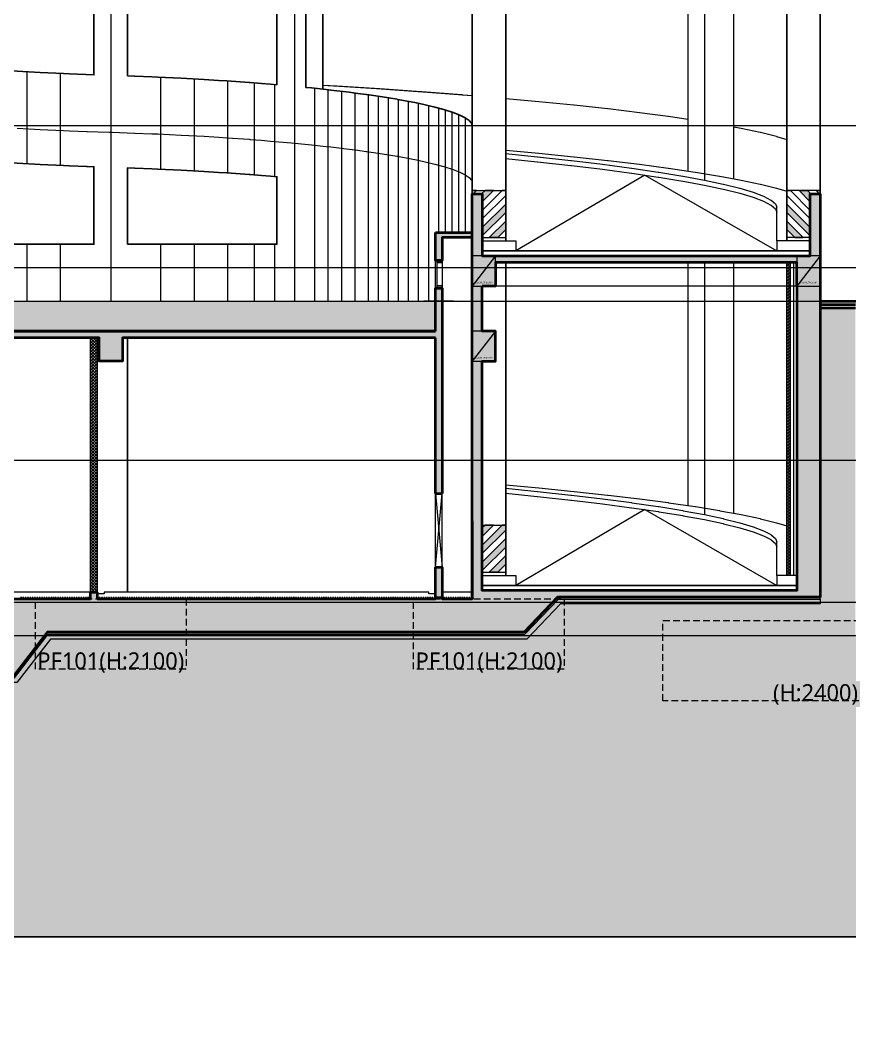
# Model space of a CAD drawing. Header units: millimetres. Extents: x 0 to 420000, y 0 to 297000.
# Drawn here: x 130004 to 154798, y 145925 to 175899 of the extents above; entities that cross this region are included whole.
import ezdxf
from ezdxf.enums import TextEntityAlignment as Align
from ezdxf.xclip import XClip

# ---------------------------------------------------------------- set-up
doc = ezdxf.new("R2010")
doc.units = ezdxf.units.MM
doc.header["$XCLIPFRAME"] = 0
for name, pattern in [('CEN', [62, 60, -1, 0, -1]), ('HID', [2, 1.1, -0.9]), ('HIDDEN', [0.375, 0.25, -0.125])]:
    doc.linetypes.add(name, pattern=pattern)
for name, color, linetype, lineweight in [('A-AXIS-LINE', 1, 'CEN', 15), ('A-CONC-LIN1', 2, 'Continuous', 40), ('A-CONC-LIN2', 7, 'Continuous', 25), ('A-DWXM-WIND', 4, 'Continuous', 25), ('A-ELEV-LIN2', 7, 'Continuous', 25), ('A-ELEV-LIN3', 8, 'Continuous', 18), ('A-GRND', 2, 'Continuous', 40), ('A-SECT-LIN3', 255, 'Continuous', 18), ('A-WAXM-BLOC', 3, 'Continuous', 25), ('A-XXXX-DRBD', 9, 'Continuous', 20), ('A-XXXX-FIN2', 6, 'Continuous', 20), ('A-XXXX-HATC', 8, 'Continuous', 18), ('A-XXXX-HID', 8, 'HIDDEN', 18), ('A-XXXX-INSL1', 15, 'Continuous', 18), ('A-XXXX-WAT1', 9, 'HID', 20)]:
    doc.layers.add(name, color=color, linetype=linetype, lineweight=lineweight)
for name, color, linetype in [('A-CLXK-SOLD', 253, 'Continuous'), ('A-CONC-SOLD', 253, 'CEN'), ('A-XXXX-SOLD', 252, 'Continuous')]:
    doc.layers.add(name, color=color, linetype=linetype)
doc.layers.add('A-XXXX-NPLT', color=144, linetype='Continuous', lineweight=15, plot=False)
doc.styles.add('맑은고딕', font='')
doc.styles.get('맑은고딕').set_extended_font_data('Malgun Gothic')

# ---------------------------------------------------------------- blocks, each defined once
blk = doc.blocks.new('A$C00587857')
at = {"layer": 'A-ELEV-LIN3'}
h = blk.add_hatch(color=256, dxfattribs=at)
h.dxf.hatch_style = 1
h.paths.add_polyline_path([(-127, 1400), (0, 1400), (0, 1273)], flags=17)
h.paths.add_polyline_path([(0, 764), (-636, 1400), (-382, 1400), (0, 1018)])
h.paths.add_polyline_path([(-1145, 1400), (-891, 1400), (0, 509), (0, 255)])
h.paths.add_polyline_path([(-1655, 1400), (-255, 0), (0, 0), (-1400, 1400)])
h.paths.add_polyline_path([(-1800, 1036), (-764, 0), (-509, 0), (-1800, 1291)])
h.paths.add_polyline_path([(-1800, 527), (-1800, 782), (-1018, 0), (-1273, 0)], flags=17)
h.paths.add_polyline_path([(-1527, 0), (-1782, 0), (-1800, 18), (-1800, 273)])
blk.add_line((-1600, 327), (-1600, 327), dxfattribs=at)
for points in [[(-1800, 1036), (-764, 0), (-509, 0), (-1800, 1291)], [(-1655, 1400), (-255, 0), (0, 0), (-1400, 1400)], [(0, 764), (-636, 1400), (-382, 1400), (0, 1018)], [(-127, 1400), (0, 1400), (0, 1273)], [(-1800, 527), (-1800, 782), (-1018, 0), (-1273, 0)], [(-1527, 0), (-1782, 0), (-1800, 18), (-1800, 273)]]:
    blk.add_lwpolyline(points, close=True, dxfattribs=at)
blk.add_lwpolyline([(-1145, 1400), (-891, 1400), (0, 509), (0, 255), (-1145, 1400)], dxfattribs=at)
blk = doc.blocks.new('RaG11')
at = {"layer": 'A-XXXX-NPLT'}
blk.add_line((350, 0), (-350, -900), dxfattribs=at)
blk.add_lwpolyline([(-350, -900), (350, -900), (350, 0), (-350, 0)], close=True, dxfattribs=at)
at = {"layer": 'A-XXXX-NPLT', "style": '맑은고딕'}
blk.add_text('RaG11_700X900', height=50, dxfattribs=at).set_placement((0, -800), align=Align.MIDDLE_CENTER)
blk = doc.blocks.new('ramp_1f')
at = {"layer": 'A-CONC-SOLD'}
h = blk.add_hatch(color=256, dxfattribs=at)
h.dxf.hatch_style = 1
h.paths.add_polyline_path([(4423566, 115514), (4424266, 115514), (4424266, 116214), (4433266, 116214), (4433266, 115514), (4433966, 115514), (4433966, 118264), (4433666, 118264), (4433666, 116414), (4423866, 116414), (4423866, 118264), (4423566, 118264)])
at = {"layer": 'A-CONC-LIN1'}
for points in [[(4433966, 115514), (4433966, 118264), (4433666, 118264), (4433666, 116414), (4423866, 116414), (4423866, 118264), (4423566, 118264), (4423566, 115514)], [(4424266, 115514), (4424266, 116214), (4433266, 116214), (4433266, 115514), (4433666, 115514)]]:
    blk.add_lwpolyline(points, dxfattribs=at)
at = {"layer": 'A-CONC-LIN2'}
blk.add_line((4423866, 116564), (4433666, 116564), dxfattribs=at)
at = {"layer": 'A-ELEV-LIN2'}
for p, q in [((4444266, 129044), (4444266, 121792)), ((4438433, 128648), (4438433, 121398)), ((4438933, 128700), (4438933, 121450)), ((4439799, 128781), (4439799, 121531)), ((4423566, 118264), (4423566, 125514)), ((4424566, 125514), (4424566, 116864)), ((4432966, 125514), (4432966, 116864)), ((4433966, 125514), (4433966, 116554)), ((4433966, 119597), (4433966, 121236))]:
    blk.add_line(p, q, dxfattribs=at)
for points in [[(4449733, 129338), (4449733, 122088), (4449272, 122051), (4448930, 122024), (4448899, 122022), (4448238, 121975), (4447990, 121959), (4447562, 121932), (4446873, 121895), (4446176, 121862), (4445999, 121855), (4445266, 121825), (4445266, 129075)], [(4444266, 121794), (4444060, 121787), (4444048, 121787), (4443533, 121766), (4443357, 121759), (4442659, 121726), (4441971, 121688), (4441542, 121661), (4441295, 121646), (4440633, 121599), (4440603, 121597), (4440261, 121570), (4439990, 121548), (4439799, 121531)], [(4438933, 121450), (4438766, 121434), (4438327, 121386), (4438192, 121372), (4437645, 121306), (4437388, 121272), (4437130, 121237), (4437118, 121236), (4436646, 121166), (4436206, 121094), (4436198, 121092), (4435786, 121017), (4435633, 120985), (4435413, 120939), (4435080, 120860), (4434814, 120787), (4434788, 120780), (4434539, 120700), (4434334, 120619), (4434174, 120537), (4434059, 120457), (4433989, 120377), (4433966, 120297)], [(4444266, 116764), (4444266, 119044), (4444060, 119037), (4444048, 119037), (4443533, 119016), (4443357, 119009), (4442659, 118976), (4441971, 118938), (4441542, 118911), (4441295, 118896), (4440633, 118849), (4440603, 118847), (4440261, 118820), (4439990, 118798), (4439799, 118781), (4439799, 116764), (4444266, 116764)]]:
    blk.add_lwpolyline(points, dxfattribs=at)
blk.add_lwpolyline([(4449733, 119340), (4449543, 119323), (4449272, 119301), (4448930, 119274), (4448899, 119272), (4448238, 119225), (4447990, 119209), (4447562, 119182), (4446873, 119145), (4446176, 119112), (4445999, 119105), (4445485, 119084), (4445473, 119083), (4445266, 119077), (4445266, 116764), (4449733, 116764)], close=True, dxfattribs=at)
at = {"layer": 'A-ELEV-LIN3'}
for p, q in [((4444766, 129060), (4444766, 115064)), ((4439266, 115064), (4439266, 128733)), ((4426157, 125514), (4426157, 118712)), ((4427023, 125514), (4427023, 118680)), ((4427523, 125514), (4427523, 118953)), ((4442266, 118955), (4442266, 121705)), ((4443266, 119005), (4443266, 121755)), ((4446266, 119116), (4446266, 121866)), ((4447266, 119166), (4447266, 121916)), ((4438666, 115064), (4438666, 121423)), ((4439866, 118787), (4439866, 121537)), ((4440466, 118836), (4440466, 121586)), ((4441266, 118894), (4441266, 121644)), ((4436466, 115064), (4436466, 121136)), ((4436766, 115064), (4436766, 121184)), ((4437066, 115064), (4437066, 121228)), ((4437466, 115064), (4437466, 121282)), ((4437866, 115064), (4437866, 121333)), ((4438266, 115064), (4438266, 121380)), ((4434966, 117114), (4434966, 120829)), ((4435266, 115064), (4435266, 120904)), ((4435566, 115064), (4435566, 120971)), ((4435866, 115064), (4435866, 121031)), ((4436166, 115064), (4436166, 121087)), ((4434166, 117114), (4434166, 120532)), ((4434366, 117114), (4434366, 120631)), ((4434566, 117114), (4434566, 120708)), ((4434766, 117114), (4434766, 120773)), ((4428805, 118830), (4424866, 116564)), ((4428805, 118830), (4432666, 116564)), ((4423566, 118364), (4424566, 118364)), ((4433966, 118364), (4432966, 118364)), ((4424866, 116864), (4424866, 117867)), ((4423866, 116964), (4424566, 116964)), ((4433666, 116964), (4432966, 116964)), ((4423866, 116864), (4424866, 116864)), ((4424866, 116864), (4424866, 116564)), ((4433666, 116864), (4432666, 116864)), ((4432666, 116864), (4432666, 116564)), ((4439866, 115064), (4439866, 116764)), ((4440466, 115064), (4440466, 116764)), ((4441266, 115064), (4441266, 116764)), ((4442266, 115064), (4442266, 116764)), ((4443266, 115064), (4443266, 116764)), ((4446266, 115064), (4446266, 116764)), ((4447266, 115064), (4447266, 116764)), ((4424266, 115514), (4433266, 115514)), ((4434366, 114931), (4434366, 114934))]:
    blk.add_line(p, q, dxfattribs=at)
for points in [[(4438433, 121520), (4438014, 121495), (4438001, 121494), (4436727, 121413), (4435488, 121326), (4435475, 121325), (4434275, 121233), (4434263, 121232), (4433966, 121207)], [(4438433, 121517), (4438114, 121499), (4438101, 121498), (4436827, 121417), (4435588, 121330), (4435575, 121329), (4434375, 121237), (4434363, 121236), (4433966, 121203)], [(4432966, 121122), (4431979, 121032), (4430926, 120927), (4430916, 120926), (4429923, 120817), (4429913, 120816), (4429903, 120815), (4428973, 120703), (4428110, 120589), (4428101, 120588), (4427523, 120503)], [(4426157, 120273), (4425927, 120231), (4425365, 120111), (4425359, 120110), (4425355, 120108), (4424875, 119989), (4424871, 119987), (4424566, 119896)], [(4432966, 119572), (4431979, 119482), (4430926, 119377), (4430916, 119376), (4429923, 119267), (4429913, 119266), (4429903, 119265), (4428973, 119153), (4428110, 119039), (4428101, 119038), (4427308, 118921), (4427300, 118920), (4427293, 118919), (4426575, 118801), (4426568, 118799), (4425927, 118681), (4425365, 118561), (4425359, 118560), (4425355, 118558), (4424875, 118439), (4424871, 118437), (4424566, 118346)], [(4432966, 119471), (4432026, 119377), (4432016, 119376), (4431023, 119267), (4431013, 119266), (4431003, 119265), (4430073, 119153), (4429210, 119039), (4429201, 119038), (4428408, 118921), (4428400, 118920), (4428393, 118919), (4427675, 118801), (4427668, 118799), (4427027, 118681), (4426465, 118561), (4426459, 118560), (4426455, 118558), (4425975, 118439), (4425971, 118437), (4425576, 118319), (4425573, 118317), (4425264, 118199), (4425042, 118083), (4425040, 118081), (4425039, 118080), (4424905, 117966), (4424866, 117867)], [(4432966, 119321), (4432026, 119227), (4432016, 119226), (4431023, 119117), (4431013, 119116), (4431003, 119115), (4430073, 119003), (4429210, 118889), (4429201, 118888), (4428408, 118771), (4428400, 118770), (4428393, 118769), (4427675, 118651), (4427668, 118649), (4427027, 118531), (4426465, 118411), (4426459, 118410), (4426455, 118408), (4425975, 118289), (4425971, 118287), (4425576, 118169), (4425573, 118167), (4425264, 118049), (4425042, 117933), (4425040, 117931), (4425039, 117930), (4424905, 117816), (4424866, 117717)]]:
    blk.add_lwpolyline(points, dxfattribs=at)
at = {"layer": 'A-XXXX-NPLT'}
blk.add_lwpolyline([(4447562, 120232), (4446873, 120195), (4446176, 120162), (4445999, 120155), (4445485, 120134), (4445473, 120133), (4444814, 120112), (4444718, 120109), (4444060, 120087), (4444048, 120087), (4443533, 120066), (4443357, 120059), (4442659, 120026), (4441971, 119988), (4441542, 119961), (4441295, 119946), (4440633, 119899), (4440603, 119897), (4440261, 119870), (4439990, 119848), (4439366, 119793), (4438766, 119734), (4438327, 119686), (4438192, 119672), (4437645, 119606), (4437388, 119572), (4437130, 119537), (4437118, 119536), (4436646, 119466), (4436206, 119394), (4436198, 119392), (4435786, 119317), (4435633, 119285), (4435413, 119239), (4435080, 119160), (4434814, 119087), (4434788, 119080), (4434539, 119000), (4434334, 118919), (4434174, 118837), (4434059, 118757), (4433989, 118677), (4433966, 118597)], dxfattribs=at)
ref = blk.add_blockref('A$C00587857', (4423566, 116964), dxfattribs=dict(xscale=-1))
XClip(ref).set_block_clipping_path([(-0.0000000002, 1400.0000000001), (-1000.0000000003, 1400), (-1000.0000000033, -99.9999999972), (-300.0000000001, -99.9999999972), (-300.0000000019, 1300.0000000028), (-0.0000000002, 1300.0000000028)])
ref = blk.add_blockref('A$C00587857', (4433966, 116964))
XClip(ref).set_block_clipping_path([(-0.0000000002, 1400.0000000001), (-1000.0000000003, 1400), (-1000.0000000033, -99.9999999972), (-300.0000000001, -99.9999999972), (-299.9999999967, 1300.0000000028), (-0.0000000002, 1300.0000000028)])
at = {"xscale": -1}
for p in [(4423916, 116414), (4433616, 116414)]:
    blk.add_blockref('RaG11', p, dxfattribs=at)
blk = doc.blocks.new('axis(220316)')
at = {"layer": 'A-AXIS-LINE', "ltscale": 1000}
for p, q in [((4631788.1, -426868.7), (4955413.1, -426868.7)), ((4631788.1, -431118.7), (4955413.1, -431118.7)), ((4631788.1, -432118.7), (4955413.1, -432118.7)), ((4631788.1, -436868.7), (4955413.1, -436868.7)), ((4631788.1, -441118.7), (4955413.1, -441118.7)), ((4631788.1, -442118.7), (4955413.1, -442118.7))]:
    blk.add_line(p, q, dxfattribs=at)
blk = doc.blocks.new('ramp지하(210907)')
at = {"layer": 'A-CLXK-SOLD'}
h = blk.add_hatch(color=256, dxfattribs=at)
h.dxf.hatch_style = 1
h.paths.add_polyline_path([(4433966, 126964), (4433966, 127114), (4435066, 127114), (4435066, 126279), (4434866, 126279), (4434866, 126964)])
h = blk.add_hatch(color=256, dxfattribs=at)
h.dxf.hatch_style = 1
h.paths.add_polyline_path([(4435066, 125449), (4434866, 125449), (4434866, 119314), (4435066, 119314), (4435066, 123964), (4444416, 123964), (4444416, 123264), (4445116, 123264), (4445116, 123964), (4455566, 123964), (4455566, 122514), (4456266, 122514), (4456266, 123214), (4465266, 123214), (4465266, 122514), (4465816, 122514), (4465816, 114864), (4465566, 114864), (4465566, 115064), (4465366, 115064), (4465366, 114864), (4448666, 114864), (4448666, 115964), (4448766, 115964), (4448766, 116364), (4448566, 116364), (4448566, 116164), (4445366, 116164), (4445366, 116364), (4445166, 116364), (4445166, 116164), (4435066, 116164), (4435066, 117114), (4434866, 117114), (4434866, 116164), (4433966, 116164), (4433966, 125514), (4433666, 125514), (4433666, 124164), (4433266, 124164), (4433266, 123264), (4433666, 123264), (4433666, 116414), (4424266, 116414), (4424266, 125514), (4423566, 125514), (4423566, 116214), (4431416, 116214), (4432416, 115164), (4446666, 115164), (4447666, 113864), (4466516, 113864), (4466516, 124764), (4465966, 124764), (4465966, 126764), (4465666, 126764), (4465666, 123414), (4456266, 123414), (4456266, 124164), (4455866, 124164), (4455866, 126764), (4455566, 126764), (4455566, 124164), (4435066, 124164)])
at = {"layer": 'A-XXXX-HATC'}
h = blk.add_hatch(dxfattribs=at)
h.set_pattern_fill('ANSI37', color=256, scale=20)
h.set_pattern_definition([(45, (843.556, 1230.29), (-44.9012806, 44.9012806), []), (135, (843.556, 1230.29), (-44.9012806, -44.9012806), [])])
h.paths.add_polyline_path([(4424466, 126214), (4424566, 126214), (4424566, 116864), (4424466, 116864)])
h = blk.add_hatch(dxfattribs=at)
h.set_pattern_fill('사질토', color=256, scale=700)
h.set_pattern_definition([(60, (0, 0), (-55.9999996, 96.994845), [56, -56]), (120, (0, 0), (-111.9999996, 2e-07), [56, -56])])
h.paths.add_polyline_path([(4435086, 124198), (4435100, 124184), (4455532, 124184), (4455546, 124198), (4455546, 125064), (4435086, 125064)])
h = blk.add_hatch(dxfattribs=at)
h.set_pattern_fill('ANSI37', color=256, scale=20, style=0)
h.paths.add_polyline_path([(4445366, 116364), (4445166, 116364), (4445166, 123964), (4445366, 123964)])
h.paths.add_polyline_path([(4448566, 123964), (4448766, 123964), (4448766, 116364), (4448566, 116364)])
at = {"layer": 'A-CONC-LIN1'}
for p, q in [((4435066, 127114), (4433966, 127114)), ((4435066, 119314), (4434866, 119314)), ((4433966, 118499), (4433966, 116164)), ((4435066, 117114), (4434866, 117114))]:
    blk.add_line(p, q, dxfattribs=at)
for points in [[(4433966, 126964), (4434866, 126964), (4434866, 126279), (4435066, 126279), (4435066, 127114)], [(4423566, 125514), (4423566, 116214), (4431416, 116214), (4432416, 115164), (4446666, 115164), (4447666, 113864), (4466516, 113864), (4466516, 124764), (4465966, 124764), (4465966, 126764), (4465666, 126764), (4465666, 123414), (4456266, 123414), (4456266, 124164), (4455866, 124164), (4455866, 126764), (4455566, 126764), (4455566, 124164), (4435066, 124164)], [(4424266, 125514), (4424266, 116414), (4433666, 116414), (4433666, 123264), (4433266, 123264), (4433266, 124164), (4433666, 124164), (4433666, 125514)], [(4434866, 117114), (4434866, 116164), (4433966, 116164), (4433966, 125514)], [(4435066, 124164), (4435066, 125449), (4434866, 125449), (4434866, 119314)], [(4435066, 123964), (4444416, 123964), (4444416, 123264), (4445116, 123264), (4445116, 123964), (4455566, 123964), (4455566, 122514), (4456266, 122514), (4456266, 123214), (4465266, 123214), (4465266, 122514), (4465816, 122514), (4465816, 114864), (4465566, 114864), (4465566, 115064), (4465366, 115064), (4465366, 114864), (4448666, 114864), (4448666, 115964), (4448766, 115964), (4448766, 116364), (4448566, 116364), (4448566, 116164), (4445366, 116164)], [(4435066, 119314), (4435066, 123964)], [(4445166, 116164), (4435066, 116164), (4435066, 117114)], [(4445366, 116164), (4445366, 116364), (4445166, 116364), (4445166, 116164)]]:
    blk.add_lwpolyline(points, dxfattribs=at)
at = {"layer": 'A-CONC-LIN2'}
for p, q in [((4435086, 125164), (4435066, 125164)), ((4424266, 116564), (4433666, 116564))]:
    blk.add_line(p, q, dxfattribs=at)
blk.add_lwpolyline([(4455566, 126764), (4455546, 126764), (4455546, 124198), (4455532, 124184), (4435100, 124184), (4435086, 124198), (4435086, 125164)], dxfattribs=at)
at = {"layer": 'A-DWXM-WIND'}
for p, q in [((4434866, 125524), (4434866, 125464)), ((4434866, 125524), (4435016, 125524)), ((4434866, 125464), (4435016, 125464)), ((4435016, 125524), (4435016, 125464))]:
    blk.add_line(p, q, dxfattribs=at)
blk.add_lwpolyline([(4435016, 126214), (4435016, 126264), (4434866, 126264), (4434866, 126214)], close=True, dxfattribs=at)
at = {"layer": 'A-ELEV-LIN2'}
for p, q in [((4432966, 126214), (4432966, 116864)), ((4444266, 123964), (4444266, 116364))]:
    blk.add_line(p, q, dxfattribs=at)
at = {"layer": 'A-ELEV-LIN3'}
for p, q in [((4426157, 126214), (4426157, 118712)), ((4427023, 126214), (4427023, 118680)), ((4427523, 126214), (4427523, 118953)), ((4434866, 126214), (4434866, 125524)), ((4435016, 125524), (4435016, 126214)), ((4435066, 125449), (4435066, 126279)), ((4434866, 117114), (4434866, 119314)), ((4435066, 117114), (4434866, 119314)), ((4435066, 119314), (4434866, 117114)), ((4435066, 117114), (4435066, 119314)), ((4428805, 118830), (4424866, 116564)), ((4428805, 118830), (4432666, 116564)), ((4433666, 118364), (4432966, 118364)), ((4424866, 116864), (4424866, 117867)), ((4433666, 116964), (4432966, 116964)), ((4424266, 116864), (4424866, 116864)), ((4424866, 116864), (4424866, 116564)), ((4433666, 116864), (4432666, 116864)), ((4432666, 116864), (4432666, 116564))]:
    blk.add_line(p, q, dxfattribs=at)
for points in [[(4432966, 119572), (4431979, 119482), (4430926, 119377), (4430916, 119376), (4429923, 119267), (4429913, 119266), (4429903, 119265), (4428973, 119153), (4428110, 119039), (4428101, 119038), (4427308, 118921), (4427300, 118920), (4427293, 118919), (4426575, 118801), (4426568, 118799), (4425927, 118681), (4425365, 118561), (4425359, 118560), (4425355, 118558), (4424875, 118439), (4424871, 118437), (4424566, 118346)], [(4432966, 119471), (4432026, 119377), (4432016, 119376), (4431023, 119267), (4431013, 119266), (4431003, 119265), (4430073, 119153), (4429210, 119039), (4429201, 119038), (4428408, 118921), (4428400, 118920), (4428393, 118919), (4427675, 118801), (4427668, 118799), (4427027, 118681), (4426465, 118561), (4426459, 118560), (4426455, 118558), (4425975, 118439), (4425971, 118437), (4425576, 118319), (4425573, 118317), (4425264, 118199), (4425042, 118083), (4425040, 118081), (4425039, 118080), (4424905, 117966), (4424866, 117867)], [(4432966, 119321), (4432026, 119227), (4432016, 119226), (4431023, 119117), (4431013, 119116), (4431003, 119115), (4430073, 119003), (4429210, 118889), (4429201, 118888), (4428408, 118771), (4428400, 118770), (4428393, 118769), (4427675, 118651), (4427668, 118649), (4427027, 118531), (4426465, 118411), (4426459, 118410), (4426455, 118408), (4425975, 118289), (4425971, 118287), (4425576, 118169), (4425573, 118167), (4425264, 118049), (4425042, 117933), (4425040, 117931), (4425039, 117930), (4424905, 117816), (4424866, 117717)]]:
    blk.add_lwpolyline(points, dxfattribs=at)
at = {"layer": 'A-WAXM-BLOC'}
for p, q in [((4424466, 126214), (4424466, 116864)), ((4424566, 126214), (4424566, 116864)), ((4445166, 123964), (4445166, 116364)), ((4445366, 123964), (4445366, 116364))]:
    blk.add_line(p, q, dxfattribs=at)
at = {"layer": 'A-XXXX-DRBD'}
for points in [[(4433976, 116209), (4433996, 116209), (4434005, 116164), (4434025, 116164), (4434034, 116209), (4434065, 116209), (4434074, 116164), (4434094, 116164), (4434103, 116209), (4434134, 116209), (4434143, 116164), (4434163, 116164), (4434172, 116209), (4434203, 116209), (4434212, 116164), (4434232, 116164), (4434241, 116209), (4434272, 116209), (4434281, 116164), (4434301, 116164), (4434310, 116209), (4434341, 116209), (4434350, 116164), (4434370, 116164), (4434379, 116209), (4434410, 116209), (4434419, 116164), (4434439, 116164), (4434448, 116209), (4434479, 116209), (4434488, 116164), (4434508, 116164), (4434517, 116209), (4434548, 116209), (4434557, 116164), (4434577, 116164), (4434586, 116209), (4434617, 116209), (4434626, 116164), (4434646, 116164), (4434655, 116209), (4434686, 116209), (4434695, 116164), (4434715, 116164), (4434724, 116209), (4434755, 116209), (4434764, 116164), (4434784, 116164), (4434793, 116209), (4434824, 116209), (4434833, 116164), (4434853, 116164), (4434862, 116209), (4434866, 116209)], [(4435066, 116193), (4435069, 116209), (4435100, 116209), (4435109, 116164), (4435130, 116164), (4435138, 116209), (4435169, 116209), (4435178, 116164), (4435199, 116164), (4435207, 116209), (4435238, 116209), (4435247, 116164), (4435268, 116164), (4435276, 116209), (4435307, 116209), (4435316, 116164), (4435337, 116164), (4435345, 116209), (4435376, 116209), (4435385, 116164), (4435406, 116164), (4435414, 116209), (4435446, 116209), (4435454, 116164), (4435475, 116164), (4435483, 116209), (4435515, 116209), (4435523, 116164), (4435544, 116164), (4435553, 116209), (4435584, 116209), (4435592, 116164), (4435613, 116164), (4435622, 116209), (4435653, 116209), (4435661, 116164), (4435682, 116164), (4435691, 116209), (4435722, 116209), (4435730, 116164), (4435751, 116164), (4435760, 116209), (4435791, 116209), (4435799, 116164), (4435820, 116164), (4435829, 116209), (4435860, 116209), (4435868, 116164), (4435889, 116164), (4435898, 116209), (4435929, 116209), (4435937, 116164), (4435958, 116164), (4435967, 116209), (4435998, 116209), (4436007, 116164), (4436027, 116164), (4436036, 116209), (4436067, 116209), (4436076, 116164), (4436096, 116164), (4436105, 116209), (4436136, 116209), (4436145, 116164), (4436165, 116164), (4436174, 116209), (4436205, 116209), (4436214, 116164), (4436234, 116164), (4436243, 116209), (4436274, 116209), (4436283, 116164), (4436303, 116164), (4436312, 116209), (4436343, 116209), (4436352, 116164), (4436372, 116164), (4436381, 116209), (4436412, 116209), (4436421, 116164), (4436441, 116164), (4436450, 116209), (4436481, 116209), (4436490, 116164), (4436510, 116164), (4436519, 116209), (4436550, 116209), (4436559, 116164), (4436579, 116164), (4436588, 116209), (4436619, 116209), (4436628, 116164), (4436648, 116164), (4436657, 116209), (4436688, 116209), (4436697, 116164), (4436717, 116164), (4436726, 116209), (4436757, 116209), (4436766, 116164), (4436786, 116164), (4436795, 116209), (4436826, 116209), (4436835, 116164), (4436855, 116164), (4436864, 116209), (4436895, 116209), (4436904, 116164), (4436924, 116164), (4436933, 116209), (4436964, 116209), (4436973, 116164), (4436993, 116164), (4437002, 116209), (4437033, 116209), (4437042, 116164), (4437063, 116164), (4437071, 116209), (4437102, 116209), (4437111, 116164), (4437132, 116164), (4437140, 116209), (4437171, 116209), (4437180, 116164), (4437201, 116164), (4437209, 116209), (4437240, 116209), (4437249, 116164), (4437270, 116164), (4437278, 116209), (4437309, 116209), (4437318, 116164), (4437339, 116164), (4437347, 116209), (4437378, 116209), (4437387, 116164), (4437408, 116164), (4437416, 116209), (4437447, 116209), (4437456, 116164), (4437477, 116164), (4437485, 116209), (4437517, 116209), (4437525, 116164), (4437546, 116164), (4437554, 116209), (4437586, 116209), (4437594, 116164), (4437615, 116164), (4437624, 116209), (4437655, 116209), (4437663, 116164), (4437684, 116164), (4437693, 116209), (4437724, 116209), (4437732, 116164), (4437753, 116164), (4437762, 116209), (4437793, 116209), (4437801, 116164), (4437822, 116164), (4437831, 116209), (4437862, 116209), (4437870, 116164), (4437891, 116164), (4437900, 116209), (4437931, 116209), (4437939, 116164), (4437960, 116164), (4437969, 116209), (4438000, 116209), (4438008, 116164), (4438029, 116164), (4438038, 116209), (4438069, 116209), (4438078, 116164), (4438098, 116164), (4438107, 116209), (4438138, 116209), (4438147, 116164), (4438167, 116164), (4438176, 116209), (4438207, 116209), (4438216, 116164), (4438236, 116164), (4438245, 116209), (4438276, 116209), (4438285, 116164), (4438305, 116164), (4438314, 116209), (4438345, 116209), (4438354, 116164), (4438374, 116164), (4438383, 116209), (4438414, 116209), (4438423, 116164), (4438443, 116164), (4438452, 116209), (4438483, 116209), (4438492, 116164), (4438512, 116164), (4438521, 116209), (4438552, 116209), (4438561, 116164), (4438581, 116164), (4438590, 116209), (4438621, 116209), (4438630, 116164), (4438650, 116164), (4438659, 116209), (4438690, 116209), (4438699, 116164), (4438719, 116164), (4438728, 116209), (4438759, 116209), (4438768, 116164), (4438788, 116164), (4438797, 116209), (4438828, 116209), (4438837, 116164), (4438857, 116164), (4438866, 116209), (4438897, 116209), (4438906, 116164), (4438926, 116164), (4438935, 116209), (4438966, 116209), (4438975, 116164), (4438995, 116164), (4439004, 116209), (4439035, 116209), (4439044, 116164), (4439064, 116164), (4439073, 116209), (4439104, 116209), (4439113, 116164), (4439134, 116164), (4439142, 116209), (4439173, 116209), (4439182, 116164), (4439203, 116164), (4439211, 116209), (4439242, 116209), (4439251, 116164), (4439272, 116164), (4439280, 116209), (4439311, 116209), (4439320, 116164), (4439341, 116164), (4439349, 116209), (4439380, 116209), (4439389, 116164), (4439410, 116164), (4439418, 116209), (4439449, 116209), (4439458, 116164), (4439479, 116164), (4439487, 116209), (4439518, 116209), (4439527, 116164), (4439548, 116164), (4439556, 116209), (4439588, 116209), (4439596, 116164), (4439617, 116164), (4439625, 116209), (4439657, 116209), (4439665, 116164), (4439686, 116164), (4439695, 116209), (4439726, 116209), (4439734, 116164), (4439755, 116164), (4439764, 116209), (4439795, 116209), (4439803, 116164), (4439824, 116164), (4439833, 116209), (4439864, 116209), (4439872, 116164), (4439893, 116164), (4439902, 116209), (4439933, 116209), (4439941, 116164), (4439962, 116164), (4439971, 116209), (4440002, 116209), (4440010, 116164), (4440031, 116164), (4440040, 116209), (4440071, 116209), (4440079, 116164), (4440100, 116164), (4440109, 116209), (4440140, 116209), (4440149, 116164), (4440169, 116164), (4440178, 116209), (4440209, 116209), (4440218, 116164), (4440238, 116164), (4440247, 116209), (4440278, 116209), (4440287, 116164), (4440307, 116164), (4440316, 116209), (4440347, 116209), (4440356, 116164), (4440376, 116164), (4440385, 116209), (4440416, 116209), (4440425, 116164), (4440445, 116164), (4440454, 116209), (4440485, 116209), (4440494, 116164), (4440514, 116164), (4440523, 116209), (4440554, 116209), (4440563, 116164), (4440583, 116164), (4440592, 116209), (4440623, 116209), (4440632, 116164), (4440652, 116164), (4440661, 116209), (4440692, 116209), (4440701, 116164), (4440721, 116164), (4440730, 116209), (4440761, 116209), (4440770, 116164), (4440790, 116164), (4440799, 116209), (4440830, 116209), (4440839, 116164), (4440859, 116164), (4440868, 116209), (4440899, 116209), (4440908, 116164), (4440928, 116164), (4440937, 116209), (4440968, 116209), (4440977, 116164), (4440997, 116164), (4441006, 116209), (4441037, 116209), (4441046, 116164), (4441066, 116164), (4441075, 116209), (4441106, 116209), (4441115, 116164), (4441135, 116164), (4441144, 116209), (4441175, 116209), (4441184, 116164), (4441205, 116164), (4441213, 116209), (4441244, 116209), (4441253, 116164), (4441274, 116164), (4441282, 116209), (4441313, 116209), (4441322, 116164), (4441343, 116164), (4441351, 116209), (4441382, 116209), (4441391, 116164), (4441412, 116164), (4441420, 116209), (4441451, 116209), (4441460, 116164), (4441481, 116164), (4441489, 116209), (4441520, 116209), (4441529, 116164), (4441550, 116164), (4441558, 116209), (4441589, 116209), (4441598, 116164), (4441619, 116164), (4441627, 116209), (4441659, 116209), (4441667, 116164), (4441688, 116164), (4441696, 116209), (4441728, 116209), (4441736, 116164), (4441757, 116164), (4441766, 116209), (4441797, 116209), (4441805, 116164), (4441826, 116164), (4441835, 116209), (4441866, 116209), (4441874, 116164), (4441895, 116164), (4441904, 116209), (4441935, 116209), (4441943, 116164), (4441964, 116164), (4441973, 116209), (4442004, 116209), (4442012, 116164), (4442033, 116164), (4442042, 116209), (4442073, 116209), (4442081, 116164), (4442102, 116164), (4442111, 116209), (4442142, 116209), (4442150, 116164), (4442171, 116164), (4442180, 116209), (4442211, 116209), (4442220, 116164), (4442240, 116164), (4442249, 116209), (4442280, 116209), (4442289, 116164), (4442309, 116164), (4442318, 116209), (4442349, 116209), (4442358, 116164), (4442378, 116164), (4442387, 116209), (4442418, 116209), (4442427, 116164), (4442447, 116164), (4442456, 116209), (4442487, 116209), (4442496, 116164), (4442516, 116164), (4442525, 116209), (4442556, 116209), (4442565, 116164), (4442585, 116164), (4442594, 116209), (4442625, 116209), (4442634, 116164), (4442654, 116164), (4442663, 116209), (4442694, 116209), (4442703, 116164), (4442723, 116164), (4442732, 116209), (4442763, 116209), (4442772, 116164), (4442792, 116164), (4442801, 116209), (4442832, 116209), (4442841, 116164), (4442861, 116164), (4442870, 116209), (4442901, 116209), (4442910, 116164), (4442930, 116164), (4442939, 116209), (4442970, 116209), (4442979, 116164), (4442999, 116164), (4443008, 116209), (4443039, 116209), (4443048, 116164), (4443068, 116164), (4443077, 116209), (4443108, 116209), (4443117, 116164), (4443137, 116164), (4443146, 116209), (4443177, 116209), (4443186, 116164), (4443206, 116164), (4443215, 116209), (4443246, 116209), (4443255, 116164), (4443276, 116164), (4443284, 116209), (4443315, 116209), (4443324, 116164), (4443345, 116164), (4443353, 116209), (4443384, 116209), (4443393, 116164), (4443414, 116164), (4443422, 116209), (4443453, 116209), (4443462, 116164), (4443483, 116164), (4443491, 116209), (4443522, 116209), (4443531, 116164), (4443552, 116164), (4443560, 116209), (4443591, 116209), (4443600, 116164), (4443621, 116164), (4443629, 116209), (4443660, 116209), (4443669, 116164), (4443690, 116164), (4443698, 116209), (4443730, 116209), (4443738, 116164), (4443759, 116164), (4443768, 116209), (4443799, 116209), (4443807, 116164), (4443828, 116164), (4443837, 116209), (4443868, 116209), (4443876, 116164), (4443897, 116164), (4443906, 116209), (4443937, 116209), (4443945, 116164), (4443966, 116164), (4443975, 116209), (4444006, 116209), (4444014, 116164), (4444035, 116164), (4444044, 116209), (4444075, 116209), (4444083, 116164), (4444104, 116164), (4444113, 116209), (4444144, 116209), (4444152, 116164), (4444173, 116164), (4444182, 116209), (4444213, 116209), (4444222, 116164), (4444242, 116164), (4444251, 116209), (4444282, 116209), (4444291, 116164), (4444311, 116164), (4444320, 116209), (4444351, 116209), (4444360, 116164), (4444380, 116164), (4444389, 116209), (4444420, 116209), (4444429, 116164), (4444449, 116164), (4444458, 116209), (4444489, 116209), (4444498, 116164), (4444518, 116164), (4444527, 116209), (4444558, 116209), (4444567, 116164), (4444587, 116164), (4444596, 116209), (4444627, 116209), (4444636, 116164), (4444656, 116164), (4444665, 116209), (4444696, 116209), (4444705, 116164), (4444725, 116164), (4444734, 116209), (4444765, 116209), (4444774, 116164), (4444794, 116164), (4444803, 116209), (4444834, 116209), (4444843, 116164), (4444863, 116164), (4444872, 116209), (4444903, 116209), (4444912, 116164), (4444932, 116164), (4444941, 116209), (4444972, 116209), (4444981, 116164), (4445001, 116164), (4445010, 116209), (4445041, 116209), (4445050, 116164), (4445070, 116164), (4445079, 116209), (4445110, 116209), (4445119, 116164), (4445139, 116164), (4445148, 116209), (4445166, 116209)], [(4445366, 116209), (4445386, 116209), (4445395, 116164), (4445416, 116164), (4445424, 116209), (4445455, 116209), (4445464, 116164), (4445485, 116164), (4445493, 116209), (4445524, 116209), (4445533, 116164), (4445554, 116164), (4445562, 116209), (4445593, 116209), (4445602, 116164), (4445623, 116164), (4445631, 116209), (4445662, 116209), (4445671, 116164), (4445692, 116164), (4445700, 116209), (4445731, 116209), (4445740, 116164), (4445761, 116164), (4445769, 116209), (4445801, 116209), (4445809, 116164), (4445830, 116164), (4445839, 116209), (4445870, 116209), (4445878, 116164), (4445899, 116164), (4445908, 116209), (4445939, 116209), (4445947, 116164), (4445968, 116164), (4445977, 116209), (4446008, 116209), (4446016, 116164), (4446037, 116164), (4446046, 116209), (4446077, 116209), (4446085, 116164), (4446106, 116164), (4446115, 116209), (4446146, 116209), (4446154, 116164), (4446175, 116164), (4446184, 116209), (4446215, 116209), (4446223, 116164), (4446244, 116164), (4446253, 116209), (4446284, 116209), (4446293, 116164), (4446313, 116164), (4446322, 116209), (4446353, 116209), (4446362, 116164), (4446382, 116164), (4446391, 116209), (4446422, 116209), (4446431, 116164), (4446451, 116164), (4446460, 116209), (4446491, 116209), (4446500, 116164), (4446520, 116164), (4446529, 116209), (4446560, 116209), (4446569, 116164), (4446589, 116164), (4446598, 116209), (4446629, 116209), (4446638, 116164), (4446658, 116164), (4446667, 116209), (4446698, 116209), (4446707, 116164), (4446727, 116164), (4446736, 116209), (4446767, 116209), (4446776, 116164), (4446796, 116164), (4446805, 116209), (4446836, 116209), (4446845, 116164), (4446865, 116164), (4446874, 116209), (4446905, 116209), (4446914, 116164), (4446934, 116164), (4446943, 116209), (4446974, 116209), (4446983, 116164), (4447003, 116164), (4447012, 116209), (4447043, 116209), (4447052, 116164), (4447072, 116164), (4447081, 116209), (4447112, 116209), (4447121, 116164), (4447141, 116164), (4447150, 116209), (4447181, 116209), (4447190, 116164), (4447210, 116164), (4447219, 116209), (4447250, 116209), (4447259, 116164), (4447279, 116164), (4447288, 116209), (4447319, 116209), (4447328, 116164), (4447348, 116164), (4447357, 116209), (4447388, 116209), (4447397, 116164), (4447418, 116164), (4447426, 116209), (4447457, 116209), (4447466, 116164), (4447487, 116164)]]:
    blk.add_lwpolyline(points, dxfattribs=at)
at = {"layer": 'A-XXXX-FIN2'}
blk.add_line((4455566, 125064), (4435086, 125064), dxfattribs=at)
for points in [[(4433966, 116364), (4434866, 116364)], [(4435066, 116314), (4435266, 116314), (4435266, 116364), (4444966, 116364), (4444966, 116314), (4445166, 116314)], [(4445366, 116364), (4448566, 116364)]]:
    blk.add_lwpolyline(points, dxfattribs=at)
at = {"layer": 'A-XXXX-HID'}
blk.add_line((4424366, 126214), (4424366, 116864), dxfattribs=at)
at = {"layer": 'A-XXXX-HID', "ltscale": 50}
for points in [[(4434866, 116211), (4435066, 116211)], [(4434866, 116181), (4435066, 116181)]]:
    blk.add_lwpolyline(points, dxfattribs=at)
at = {"layer": 'A-XXXX-WAT1', "ltscale": 50}
blk.add_lwpolyline([(4435076, 125164), (4435076, 124194), (4435096, 124174), (4455536, 124174), (4455556, 124194), (4455556, 126764)], dxfattribs=at)
at = {"xscale": -0.9999999999999999}
blk.add_blockref('RaG11', (4433616, 124164), dxfattribs=at)
ref = blk.add_blockref('A$C00587857', (4433966, 116964))
XClip(ref).set_block_clipping_path([(-1000.0000000028, -99.999999997), (-300.0000000019, 1400.0000000002)])
blk = doc.blocks.new('PF101')
at = {"layer": 'A-XXXX-HID', "color": 0, "ltscale": 800}
blk.add_lwpolyline([(2250, 0), (2250, -2100), (-2250, -2100), (-2250, 0)], close=True, dxfattribs=at)
at = {"layer": 'A-XXXX-NPLT', "style": '맑은고딕'}
blk.add_text('PF101(H:2100)', height=500, dxfattribs=at).set_placement((3, -1901), align=Align.MIDDLE)

msp = doc.modelspace()

# ---------------------------------------------------------------- hatches: boundary and pattern name
at = {"layer": 'A-XXXX-HATC'}
h = msp.add_hatch(dxfattribs=at)
h.set_pattern_fill('DOTS', color=256, scale=10)
h.paths.add_polyline_path([(153912.5, 158650), (146062.5, 158650), (145062.5, 157600), (130812.5, 157600), (129812.5, 156300), (110962.5, 156300), (110962.5, 156240), (129842, 156240), (130842, 157540), (145088.2, 157540), (146088.2, 158590), (153912.5, 158590)])
h = msp.add_hatch(dxfattribs=at)
h.set_pattern_fill('돌01', color=256, scale=200)
h.set_pattern_definition([(0, (40, 0), (200, 200), [60, -140]), (0, (160, 20), (200, 200), [50, -150]), (0, (150, 30), (200, 200), [40, -160]), (0, (90, 80), (200, 200), [30, -30, 40, -100]), (0, (90, 90), (200, 200), [40, -10, 50, -100]), (0, (0, 130), (200, 200), [50, -150]), (0, (190, 140), (200, 200), [50, -150]), (90, (0, 40), (-200, 200), [30, -170]), (90, (30, 190), (-200, 200), [20, -180]), (90, (40, 0), (-200, 200), [30, -170]), (90, (60, 180), (-200, 200), [10, -190]), (90, (70, 100), (-200, 200), [30, -170]), (90, (90, 30), (-200, 200), [50, -150]), (90, (110, 170), (-200, 200), [30, -170]), (90, (130, 90), (-200, 200), [40, -160]), (90, (140, 90), (-200, 200), [40, -160]), (90, (160, 0), (-200, 200), [20, -180]), (90, (190, 30), (-200, 200), [50, -150]), (45, (20, 20), (0, 200), [84.8528, -197.98991]), (45, (40, 30), (0, 200), [42.4264, -240.41631]), (45, (130, 140), (0, 200), [56.56854, -226.27417]), (45, (130, 150), (0, 200), [42.4264, -240.41631]), (135, (60, 130), (-200, 2e-14), [14.1422, -268.70051]), (135, (20, 20), (-200, 2e-14), [28.2842, -254.55851]), (135, (80, 80), (-200, 2e-14), [28.2842, -254.55851]), (135, (130, 130), (-200, 2e-14), [28.2842, -254.55851]), (135, (190, 170), (-200, 2e-14), [42.4264, -240.41631]), (135, (190, 160), (-200, 2e-14), [28.2842, -254.55851]), (135, (180, 180), (-200, 2e-14), [28.2842, -254.55851]), (135, (120, 0), (-200, 2e-14), [42.4264, -240.41631]), (26.56505, (180, 120), (200, 8e-08), [22.36, -424.8536]), (26.56505, (130, 70), (200, 8e-08), [22.36, -424.8536]), (26.56505, (60, 130), (200, 8e-08), [44.72, -402.4936]), (26.56505, (70, 180), (200, 8e-08), [44.72, -402.4936]), (26.56505, (70, 130), (200, 8e-08), [44.72, -402.4936]), (26.56505, (190, 170), (200, 8e-08), [44.72, -402.4936]), (26.56505, (0, 70), (200, 8e-08), [67.082, -380.1316]), (26.56505, (0, 80), (200, 8e-08), [67.082, -380.1316]), (26.56505, (0, 160), (200, 8e-08), [67.082, -380.1316]), (63.43495, (100, 150), (1e-08, 200), [22.36, -424.8536]), (63.43495, (190, 140), (1e-08, 200), [22.36, -268.333595, 44.72, -111.8]), (63.43495, (170, 120), (1e-08, 200), [44.72, -402.4936]), (63.43495, (50, 140), (1e-08, 200), [44.72, -402.4936]), (63.43495, (40, 140), (1e-08, 200), [44.72, -402.4936]), (63.43495, (110, 160), (1e-08, 200), [67.082, -380.1316]), (116.56505, (60, 110), (-8e-08, 200), [22.36, -424.8536]), (116.56505, (190, 90), (-8e-08, 200), [22.36, -424.8536]), (116.56505, (150, 30), (-8e-08, 200), [44.72, -402.4936]), (116.56505, (140, 40), (-8e-08, 200), [44.72, -402.4936]), (116.56505, (160, 180), (-8e-08, 200), [44.72, -402.4936]), (116.56505, (0, 80), (-8e-08, 200), [44.72, -402.4936]), (116.56505, (100, 0), (-8e-08, 200), [67.082, -380.1316]), (153.43495, (170, 120), (-200, 1e-08), [44.72, -402.4936]), (153.43495, (180, 110), (-200, 1e-08), [44.72, -402.4936]), (153.43495, (30, 10), (-200, 1e-08), [22.36, -424.8536]), (153.43495, (90, 90), (-200, 1e-08), [22.36, -424.8536]), (153.43495, (130, 150), (-200, 1e-08), [22.36, -424.8536])])
h.paths.add_polyline_path([(130911, 157400), (145148.2, 157400), (146148.2, 158450), (153912.5, 158450), (153912.5, 158590), (146088.2, 158590), (145088.2, 157540), (130842, 157540), (129842, 156240), (110962.5, 156240), (110962.5, 156100), (129911, 156100)])
at = {"layer": 'A-XXXX-SOLD'}
h = msp.add_hatch(color=256, dxfattribs=at)
h.dxf.hatch_style = 1
edge = h.paths.add_edge_path()
edge.add_line((110962.5, 156300), (110962.5, 156300))
edge.add_line((110962.5, 156300), (110962.5, 167200))
edge.add_line((110962.5, 167200), (111512.5, 167200))
edge.add_line((111512.5, 167200), (111512.5, 167300))
edge.add_line((111512.5, 167300), (100372.7, 167300))
edge.add_line((100372.7, 167300), (100372.7, 167078.1))
edge.add_arc((94222.7, 81943.7), 85356.2, 85.868204, 94.131796)
edge.add_line((88072.7, 167078.1), (88072.7, 167300))
edge.add_line((88072.7, 167300), (50205.2, 167300))
edge.add_line((50205.2, 167300), (50205.2, 148500))
edge.add_line((50205.2, 148500), (373825, 148500))
edge.add_line((373825, 148500), (373825, 167100))
edge.add_arc((350657.4, -1174940.9), 1342240.9, 89.0110046, 91.0020244)
edge.add_line((327184.7, 167094.7), (327184.7, 167300))
edge.add_line((327184.7, 167300), (289062.5, 167300))
edge.add_line((289062.5, 167300), (289062.5, 157450))
edge.add_line((289062.5, 157450), (154962.5, 157450))
edge.add_line((154962.5, 157450), (154962.5, 167300))
edge.add_line((154962.5, 167300), (153912.5, 167300))
edge.add_line((153912.5, 167300), (153912.5, 158450))
edge.add_line((153912.5, 158450), (146148.2, 158450))
edge.add_line((146148.2, 158450), (145148.2, 157400))
edge.add_line((145148.2, 157400), (130911, 157400))
edge.add_line((130911, 157400), (129911, 156100))
edge.add_line((129911, 156100), (110962.5, 156100))
edge.add_line((110962.5, 156100), (110962.5, 156300))

# ---------------------------------------------------------------- linework, layer by layer
at = {"layer": 'A-GRND'}
for p, q in [((153912.5, 167500), (155362.5, 167500)), ((153912.5, 167400), (154962.5, 167400)), ((153912.5, 167300), (154962.5, 167300))]:
    msp.add_line(p, q, dxfattribs=at)
at = {"layer": 'A-SECT-LIN3'}
msp.add_lwpolyline([(153912.5, 158650), (146062.5, 158650), (145062.5, 157600), (130812.5, 157600), (129812.5, 156300), (110962.5, 156300), (110962.5, 156240), (129842, 156240), (130842, 157540), (145088.2, 157540), (146088.2, 158590), (153912.5, 158590)], close=True, dxfattribs=at)
at = {"layer": 'A-XXXX-HATC'}
msp.add_lwpolyline([(110962.5, 156240), (129842, 156240), (130842, 157540), (145088.2, 157540), (146088.2, 158590), (153912.5, 158590), (153912.5, 158450), (146148.2, 158450), (145148.2, 157400), (130911, 157400), (129911, 156100), (110962.5, 156100), (110962.5, 156240)], dxfattribs=at)
at = {"layer": 'A-XXXX-HID', "color": 0, "ltscale": 800}
msp.add_lwpolyline([(158962.5, 157950), (158962.5, 155550), (149212.5, 155550), (149212.5, 157950)], close=True, dxfattribs=at)
at = {"layer": 'A-XXXX-INSL1'}
msp.add_line((142953.1, 167500), (142065.3, 167500), dxfattribs=at)
at = {"layer": 'A-XXXX-NPLT'}
msp.add_line((14450, 148500), (373825, 148500), dxfattribs=at)
for points in [[(337700, 282550), (78800, 282550), (78800, 148500), (337700, 148500)], [(337700, 148500), (78800, 148500), (78800, 14450), (337700, 14450)]]:
    msp.add_lwpolyline(points, close=True, dxfattribs=at)

# ---------------------------------------------------------------- block references
at = {"xscale": -1}
for name, p in [('ramp_1f', (4577478.8, 52436.4)), ('ramp지하(210907)', (4577478.8, 42436.4))]:
    msp.add_blockref(name, p, dxfattribs=at)
for p in [(132712.5, 158600), (144012.5, 158600)]:
    msp.add_blockref('PF101', p)
at = {"layer": 'A-AXIS-LINE'}
msp.add_blockref('axis(220316)', (-4581588.1, 599618.7), dxfattribs=at)

# ---------------------------------------------------------------- texts
at = {"layer": 'A-XXXX-NPLT', "style": '맑은고딕'}
msp.add_text('(H:2400)', height=500, dxfattribs=at).set_placement((153768.9, 155747.4), align=Align.MIDDLE)

doc.saveas('drawing.dxf')
